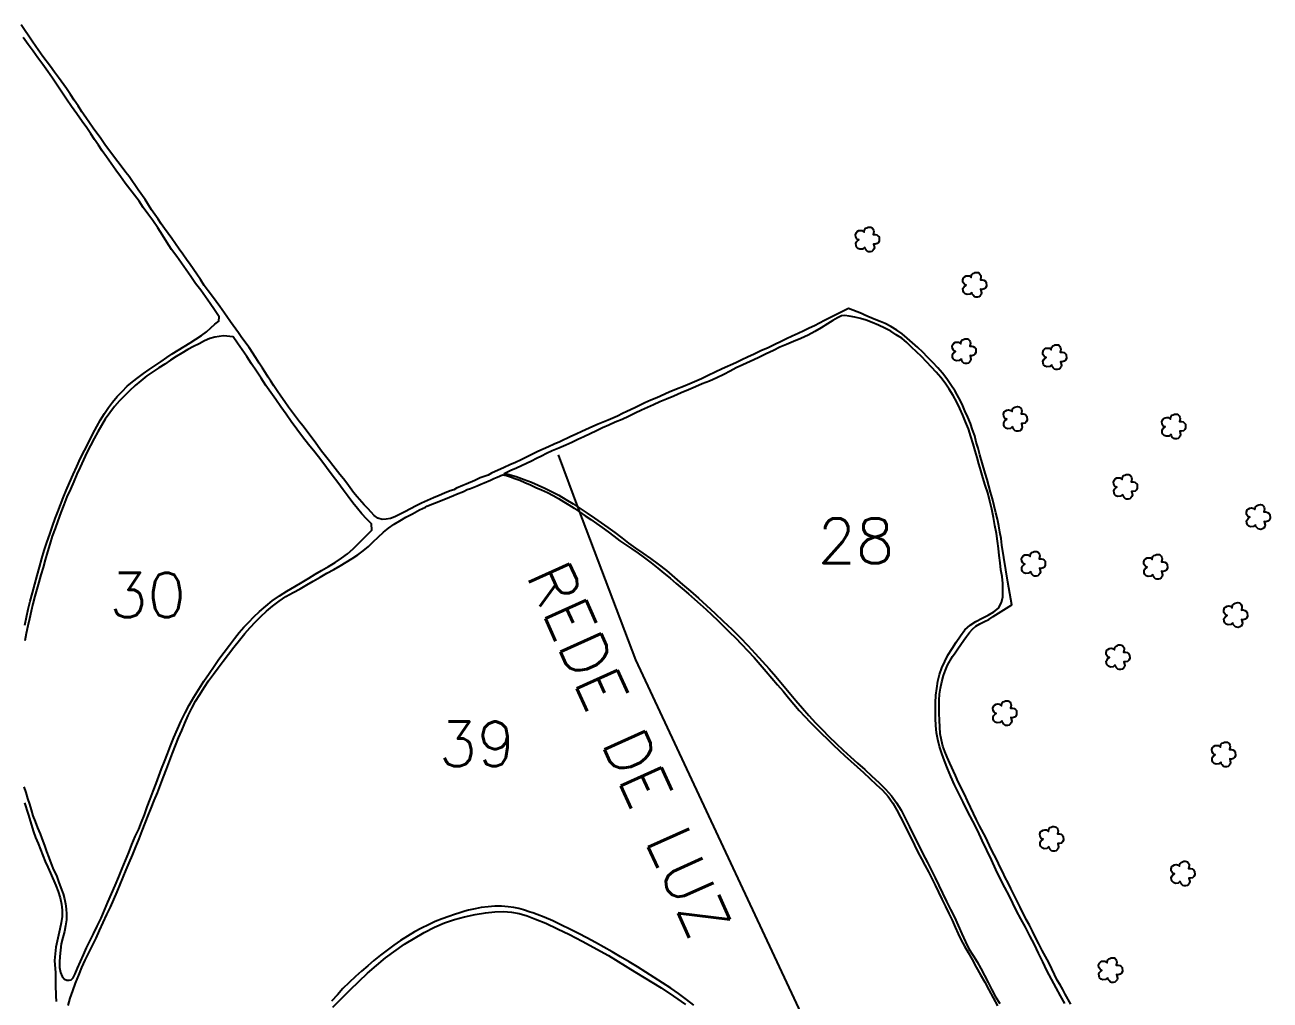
# Model space of a CAD drawing. Header units: millimetres. Extents: x 758395 to 764335, y 7809539 to 7813739.
# Drawn here: x 761359 to 762085, y 7812214 to 7812782 of the extents above; entities that cross this region are included whole.
import ezdxf

# ---------------------------------------------------------------- set-up
doc = ezdxf.new("R2010")
doc.units = ezdxf.units.MM
doc.linetypes.add('CONTINUO', pattern=[0])
for name, color, linetype in [('0114000634', 1, 'Continuous'), ('0114000634028', 5, 'Continuous'), ('0114000634030', 5, 'Continuous'), ('0114000634038', 5, 'Continuous'), ('0114000634039', 5, 'Continuous'), ('0114000634047', 5, 'Continuous'), ('MATO', 3, 'Continuous'), ('REDE_DE_LUZ', 6, 'Continuous'), ('TEXTO_NUN_TAL', 7, 'Continuous')]:
    doc.layers.add(name, color=color, linetype=linetype)
doc.layers.add('TEXTO_DIVERSOS', color=7, linetype='Continuous', lineweight=5)
doc.styles.add('Simplex', font='simplex.shx')

msp = doc.modelspace()

# ---------------------------------------------------------------- linework, layer by layer
at = {"layer": '0114000634', "color": 1, "linetype": 'ByBlock'}
for points in [[(761969.05, 7812211.43), (761965.68, 7812217.24), (761964.22, 7812220.01), (761962.69, 7812222.67), (761961, 7812225.53), (761959.42, 7812228.71), (761957.81, 7812232.15), (761956.08, 7812235.71), (761954.17, 7812239.24), (761952.28, 7812242.82), (761950.37, 7812246.61), (761948.38, 7812250.41), (761946.62, 7812253.97), (761944.87, 7812257.44), (761943.03, 7812260.9), (761939.41, 7812268.05), (761935.74, 7812275.42), (761933.94, 7812278.88), (761932.39, 7812282.12), (761930.77, 7812285.27), (761929.26, 7812288.48), (761927.63, 7812291.74), (761925.99, 7812295.11), (761924.23, 7812298.46), (761922.56, 7812301.79), (761919.48, 7812308.53), (761915.82, 7812315.47), (761913.96, 7812318.92), (761912.15, 7812322.53), (761910.48, 7812326.3), (761908.73, 7812330.05), (761907.02, 7812333.79), (761903.4, 7812341.05), (761901.71, 7812344.67), (761898.47, 7812351.92), (761896.88, 7812355.4), (761895.5, 7812358.69), (761894.46, 7812361.88), (761893.64, 7812365.28), (761892.84, 7812369.05), (761892.38, 7812376.93), (761892.29, 7812380.82), (761892.24, 7812384.66), (761892.28, 7812388.52), (761892.46, 7812392.15), (761893.07, 7812395.68), (761893.81, 7812399.34), (761894.74, 7812402.92), (761895.86, 7812406.08), (761897.09, 7812409.05), (761900.05, 7812413.99), (761901.58, 7812416.22), (761903.05, 7812418.62), (761904.82, 7812421.13), (761906.6, 7812423.53), (761908.23, 7812425.76), (761909.89, 7812427.95), (761911.66, 7812429.96), (761913.61, 7812431.7), (761916.03, 7812433.14), (761918.58, 7812434.4), (761921.16, 7812435.63), (761923.73, 7812437.28), (761934.67, 7812444.22), (761934.67, 7812444.22), (761934.67, 7812444.22), (761934.67, 7812444.22), (761934.67, 7812444.22), (761934.67, 7812444.22), (761932.21, 7812457.46), (761932.21, 7812457.46), (761928.75, 7812479.01), (761928.75, 7812479.01), (761928.75, 7812479.01), (761928.75, 7812479.01), (761928.75, 7812479.01), (761928.33, 7812482.9), (761927.66, 7812486.6), (761926.97, 7812490.25), (761926.18, 7812493.99), (761925.27, 7812497.84), (761923.29, 7812505.89), (761922.24, 7812509.76), (761921.13, 7812513.45), (761920.16, 7812517.1), (761919.11, 7812520.84), (761915.95, 7812531.65), (761914.93, 7812535.38), (761913.87, 7812538.98), (761912.94, 7812542.58), (761911.72, 7812546.22), (761910.46, 7812549.84), (761908.85, 7812553.42), (761907.25, 7812557.21), (761905.58, 7812561.06), (761903.64, 7812564.85), (761901.5, 7812568.64), (761899.12, 7812572.35), (761896.66, 7812575.88), (761894.14, 7812579.15), (761891.47, 7812582.33), (761888.51, 7812585.43), (761885.51, 7812588.44), (761882.63, 7812591.36), (761879.71, 7812594.1), (761876.64, 7812596.87), (761873.61, 7812599.58), (761870.65, 7812602.02), (761867.51, 7812604.24), (761864.15, 7812606.31), (761860.83, 7812608.05), (761857.88, 7812609.32), (761855.41, 7812610.32), (761850.74, 7812612.16), (761848.47, 7812613.15), (761846.94, 7812613.91), (761839.37, 7812616.74), (761839.37, 7812616.74), (761839.37, 7812616.74), (761839.37, 7812616.74), (761839.37, 7812616.74), (761839.37, 7812616.74), (761825.31, 7812609.93), (761822.48, 7812608.23), (761819.65, 7812606.75), (761816.56, 7812605.3), (761813.41, 7812603.85), (761810.08, 7812602.3), (761806.53, 7812600.74), (761803.28, 7812599.17), (761800.07, 7812597.55), (761796.44, 7812595.89), (761792.53, 7812593.94), (761788.38, 7812592.14), (761784.35, 7812590.21), (761780.54, 7812588.46), (761777.16, 7812586.85), (761773.64, 7812585.24), (761765.75, 7812581.73), (761757.51, 7812577.8), (761753.69, 7812575.93), (761746.82, 7812572.92), (761743.13, 7812571.32), (761739.05, 7812569.74), (761734.94, 7812567.99), (761727.66, 7812564.76), (761724.14, 7812563.38), (761720.66, 7812561.78), (761717.57, 7812560.32), (761714.86, 7812559), (761710.11, 7812556.81), (761707.58, 7812555.62), (761704.83, 7812554.17), (761702.05, 7812552.87), (761699.23, 7812551.68), (761696.43, 7812550.56), (761693.57, 7812549.47), (761690.45, 7812548.15), (761683.88, 7812545.08), (761680.71, 7812543.52), (761677.5, 7812542.17), (761671.08, 7812539.19), (761667.79, 7812537.75), (761664.55, 7812536.19), (761658.29, 7812533.42), (761648.6, 7812528.61), (761645.31, 7812527.18), (761642.06, 7812525.73), (761638.62, 7812524.23), (761631.39, 7812520.97), (761629.28, 7812519.68), (761624.79, 7812518.1), (761623.16, 7812517.3), (761621.61, 7812516.59), (761616.57, 7812514.38), (761614.63, 7812513.61), (761610.95, 7812512.08), (761609.32, 7812511.22), (761607.31, 7812510.66), (761603.96, 7812509.18), (761600.79, 7812507.88), (761597.48, 7812506.5), (761594.03, 7812504.96), (761590.61, 7812503.42), (761587.36, 7812501.82), (761584.11, 7812500.18), (761580.82, 7812498.35), (761574.93, 7812495.43), (761572.48, 7812494.5), (761570.01, 7812494.04), (761567.5, 7812493.94), (761565.11, 7812494.66), (761562.99, 7812496.13), (761561.12, 7812498.11), (761559.18, 7812500.2), (761557.19, 7812502.38), (761553.07, 7812507.04), (761550.92, 7812509.66), (761548.87, 7812512.32), (761546.99, 7812514.99), (761545.03, 7812517.49), (761542.94, 7812520.09), (761538.88, 7812525.26), (761536.81, 7812527.83), (761532.33, 7812533.71), (761527.94, 7812539.63), (761523.71, 7812545.4), (761521.53, 7812548.18), (761519.37, 7812550.85), (761513.08, 7812559.3), (761510.79, 7812562.46), (761508.59, 7812565.68), (761506.46, 7812568.83), (761504.49, 7812571.8), (761502.78, 7812574.43), (761501.23, 7812576.85), (761499.64, 7812579.41), (761497.88, 7812582.12), (761495.95, 7812585.03), (761494.04, 7812588.02), (761489.99, 7812594.07), (761485.88, 7812599.72), (761483.83, 7812602.62), (761479.29, 7812609.13), (761477, 7812612.16), (761472.92, 7812617.93), (761470.9, 7812620.88), (761468.61, 7812623.86), (761466.26, 7812627.03), (761463.9, 7812630.33), (761461.71, 7812633.64), (761459.6, 7812636.76), (761455.62, 7812642.41), (761453.53, 7812645.4), (761451.43, 7812648.45), (761449.27, 7812651.42), (761447.21, 7812654.49), (761445.03, 7812657.62), (761442.91, 7812660.56), (761440.79, 7812663.39), (761438.81, 7812666.13), (761436.98, 7812668.92), (761433.2, 7812674.34), (761429.44, 7812680.27), (761425.35, 7812686), (761420.04, 7812693.68), (761418.13, 7812696.12), (761416.09, 7812698.96), (761410.92, 7812705.52), (761405.86, 7812712.35), (761403.57, 7812715.8), (761399.1, 7812721.97), (761397.05, 7812725), (761394.87, 7812728.14), (761392.6, 7812731.38), (761390.35, 7812734.84), (761388.07, 7812738.19), (761385.92, 7812741.58), (761383.59, 7812744.99), (761378.93, 7812751.45), (761376.61, 7812754.6), (761374.33, 7812757.77), (761369.91, 7812763.73), (761365.74, 7812769.42), (761363.56, 7812772.61), (761357.18, 7812782.07)], [(761359.17, 7812328.77), (761361.3, 7812322.16), (761364.32, 7812311.98), (761365.63, 7812308.53), (761367.02, 7812305.09), (761368.37, 7812301.65), (761369.72, 7812298.16), (761371.2, 7812294.7), (761372.73, 7812291.31), (761374.37, 7812287.87), (761377.39, 7812280.64), (761378.77, 7812277.07), (761379.95, 7812273.35), (761380.68, 7812269.7), (761381.09, 7812266.23), (761381.03, 7812262.52), (761380.56, 7812258.87), (761379.79, 7812255.26), (761378.93, 7812251.64), (761378.12, 7812248.15), (761377.43, 7812244.68), (761376.94, 7812240.83), (761376.7, 7812236.96), (761377.19, 7812229.65), (761377.22, 7812222.78), (761377.33, 7812216.43), (761377.6, 7812212.95)]]:
    msp.add_lwpolyline(points, dxfattribs=at)
at = {"layer": '0114000634028', "linetype": 'ByBlock'}
msp.add_lwpolyline([(761965.56, 7812211.83), (761963.04, 7812216.34), (761960.38, 7812221.06), (761957.7, 7812225.97), (761955.05, 7812231.08), (761952.58, 7812236.15), (761950.16, 7812241.16), (761947.72, 7812246.24), (761945.1, 7812251.27), (761942.47, 7812256.28), (761939.8, 7812261.16), (761937.33, 7812265.84), (761935.2, 7812270.31), (761933.02, 7812274.81), (761930.46, 7812279.52), (761927.85, 7812284.67), (761925.17, 7812290.01), (761922.67, 7812295.5), (761920.02, 7812301.16), (761917.37, 7812306.81), (761914.72, 7812312.43), (761911.88, 7812318.05), (761908.99, 7812323.59), (761906.18, 7812329.1), (761903.66, 7812334.17), (761901.2, 7812339.2), (761899.12, 7812344.05), (761897.07, 7812348.77), (761895.37, 7812353.22), (761893.82, 7812357.48), (761892.46, 7812361.7), (761891.4, 7812365.71), (761890.67, 7812369.67), (761890.34, 7812373.76), (761890.04, 7812377.97), (761890.08, 7812382.5), (761890.02, 7812387.12), (761890.27, 7812391.47), (761890.91, 7812395.5), (761891.52, 7812399.64), (761892.4, 7812403.63), (761893.8, 7812407.44), (761895.49, 7812411.21), (761897.35, 7812414.84), (761899.77, 7812418.63), (761902.16, 7812422.5), (761904.63, 7812426.13), (761907.27, 7812429.61), (761910.25, 7812432.41), (761913.53, 7812434.53), (761917.3, 7812436.36), (761920.86, 7812438.16), (761924.1, 7812440.06), (761926.89, 7812442.21), (761928.54, 7812445.48), (761929.41, 7812448.84), (761929.42, 7812452.53), (761929.35, 7812456.6), (761928.87, 7812460.6), (761928.26, 7812464.59), (761927.71, 7812468.67), (761927.13, 7812472.87), (761926.79, 7812477.03), (761926.29, 7812481.23), (761925.7, 7812485.71), (761924.71, 7812490.42), (761923.86, 7812495.11), (761922.84, 7812499.9), (761921.85, 7812504.6), (761920.61, 7812509.34), (761919, 7812513.94), (761917.76, 7812518.35), (761916.52, 7812522.5), (761915.38, 7812526.36), (761914.32, 7812530.07), (761913.22, 7812533.9), (761912.05, 7812537.96), (761910.77, 7812542.25), (761909.29, 7812546.68), (761907.66, 7812550.77), (761906.1, 7812554.7), (761904.31, 7812558.55), (761902.51, 7812562.34), (761900.34, 7812566.16), (761898.05, 7812569.78), (761895.65, 7812573.34), (761893.18, 7812576.64), (761890.58, 7812579.7), (761887.72, 7812582.67), (761884.83, 7812585.76), (761881.87, 7812588.77), (761878.99, 7812591.63), (761876.15, 7812594.33), (761873.43, 7812597.04), (761870.44, 7812599.47), (761867.25, 7812601.56), (761864.03, 7812603.53), (761860.54, 7812605.4), (761856.83, 7812607.14), (761853.17, 7812608.69), (761849.71, 7812609.94), (761846.39, 7812611.03), (761843, 7812611.87), (761839.85, 7812612.37), (761837.34, 7812612.75), (761835.25, 7812612.55), (761832.93, 7812611.43), (761830.28, 7812609.82), (761827.08, 7812607.84), (761823.47, 7812605.65), (761819.73, 7812603.44), (761815.79, 7812601.36), (761811.58, 7812599.42), (761807.32, 7812597.59), (761803.23, 7812595.89), (761799.35, 7812594.29), (761795.64, 7812592.43), (761791.43, 7812590.4), (761786.78, 7812588.18), (761782.13, 7812585.96), (761777.85, 7812583.98), (761773.98, 7812582.18), (761770.42, 7812580.36), (761766.7, 7812578.47), (761762.56, 7812576.51), (761758.33, 7812574.58), (761754.12, 7812572.86), (761750.29, 7812571.16), (761746.21, 7812569.53), (761741.93, 7812567.66), (761737.58, 7812565.78), (761733.37, 7812563.98), (761729.41, 7812562.36), (761725.72, 7812560.72), (761722.18, 7812559.15), (761718.72, 7812557.54), (761715.09, 7812555.75), (761711.26, 7812553.93), (761707.4, 7812552.15), (761703.47, 7812550.54), (761699.69, 7812548.85), (761696.09, 7812547.24), (761692.55, 7812545.5), (761688.88, 7812543.77), (761685.22, 7812542.02), (761681.66, 7812540.44), (761678.18, 7812538.76), (761674.55, 7812537.17), (761670.55, 7812535.47), (761666.64, 7812533.91), (761663.32, 7812532.28), (761660.43, 7812530.86), (761657.59, 7812529.38), (761654.57, 7812527.93), (761651.67, 7812526.51), (761648.79, 7812525.2), (761645.81, 7812523.86), (761642.62, 7812522.46), (761638.73, 7812520.57), (761640.87, 7812520.38), (761645.73, 7812518.88), (761650.37, 7812517.25), (761654.57, 7812515.61), (761658.58, 7812513.88), (761662.47, 7812512.18), (761666.38, 7812510.22), (761670.49, 7812508.06), (761674.69, 7812505.6), (761678.89, 7812502.98), (761682.98, 7812500.28), (761687.1, 7812497.5), (761691.26, 7812494.71), (761695.28, 7812491.96), (761699.17, 7812489.14), (761703.22, 7812486.27), (761707.3, 7812483.17), (761711.17, 7812480), (761715.26, 7812477.13), (761719.61, 7812474.18), (761724.02, 7812471.14), (761728.53, 7812467.77), (761733.23, 7812464.14), (761737.99, 7812460.12), (761742.73, 7812456.1), (761747.28, 7812452.12), (761751.89, 7812448.05), (761756.64, 7812443.73), (761761.5, 7812439.23), (761766.4, 7812434.6), (761771.35, 7812429.91), (761776.22, 7812425.2), (761780.7, 7812420.44), (761785.05, 7812415.84), (761789.14, 7812411.35), (761793.06, 7812406.88), (761797.01, 7812402.41), (761800.9, 7812397.83), (761804.85, 7812393.12), (761808.74, 7812388.42), (761812.66, 7812383.97), (761816.31, 7812379.62), (761820.11, 7812375.47), (761824, 7812371.43), (761828, 7812367.4), (761832.14, 7812363.39), (761836.33, 7812359.44), (761840.53, 7812355.55), (761844.7, 7812351.86), (761848.87, 7812348.2), (761853.03, 7812344.41), (761857.16, 7812340.61), (761860.99, 7812336.78), (761864.48, 7812332.87), (761867.46, 7812328.81), (761870.01, 7812324.47), (761872.49, 7812319.82), (761874.95, 7812314.84), (761877.46, 7812309.58), (761880.13, 7812304.27), (761882.81, 7812299.09), (761885.39, 7812294.07), (761887.71, 7812289.43), (761889.82, 7812285.1), (761891.95, 7812280.72), (761894.25, 7812276.09), (761896.56, 7812271.32), (761898.76, 7812266.69), (761901.08, 7812262.11), (761903.28, 7812257.26), (761905.49, 7812252.42), (761907.5, 7812247.86), (761909.61, 7812243.65), (761912.01, 7812239.89), (761914.34, 7812236.21), (761916.46, 7812232.35), (761918.59, 7812228.27), (761920.8, 7812224.12), (761922.87, 7812219.9), (761925.12, 7812215.82), (761927.5, 7812211.84)], dxfattribs=at)
at = {"layer": '0114000634030', "linetype": 'ByBlock'}
msp.add_lwpolyline([(761358.65, 7812338.03), (761359.82, 7812334.73), (761360.92, 7812331.38), (761362.07, 7812328.07), (761363.05, 7812324.75), (761364.07, 7812321.28), (761365.29, 7812317.82), (761366.68, 7812314.24), (761368.18, 7812310.75), (761369.18, 7812308.03), (761370.76, 7812303.89), (761371.91, 7812300.48), (761373.32, 7812296.94), (761374.62, 7812293.32), (761376.07, 7812289.85), (761377.76, 7812286.43), (761379.01, 7812282.87), (761380.3, 7812279.29), (761381.59, 7812275.81), (761382.48, 7812272.76), (761383.05, 7812269.93), (761383.44, 7812267.02), (761383.66, 7812263.86), (761383.53, 7812260.54), (761383.05, 7812257.17), (761382.37, 7812253.75), (761381.39, 7812250.23), (761380.59, 7812246.62), (761380.1, 7812242.89), (761379.65, 7812239.32), (761379.48, 7812235.94), (761379.6, 7812232.81), (761380.03, 7812229.89), (761381.03, 7812227.63), (761382.46, 7812226), (761383.9, 7812225.38), (761385.16, 7812225.45), (761386.39, 7812225.74), (761387.56, 7812226.89), (761388.75, 7812229.16), (761390.11, 7812232.52), (761391.72, 7812236.34), (761393.49, 7812240.26), (761395.28, 7812244.25), (761397.26, 7812248.23), (761399.28, 7812252.47), (761401.43, 7812257), (761403.75, 7812261.6), (761405.7, 7812266.19), (761407.74, 7812270.88), (761409.92, 7812275.69), (761412.06, 7812280.68), (761414.07, 7812285.68), (761416.02, 7812290.52), (761417.96, 7812295.1), (761419.9, 7812299.77), (761421.72, 7812304.48), (761423.7, 7812309.08), (761425.7, 7812313.39), (761427.4, 7812317.57), (761428.99, 7812321.87), (761430.67, 7812326.39), (761432.4, 7812331), (761434.15, 7812335.67), (761435.82, 7812340.08), (761437.47, 7812344.33), (761439.07, 7812348.51), (761440.69, 7812352.8), (761442.38, 7812357.28), (761444.18, 7812362.02), (761446.15, 7812366.85), (761448.32, 7812371.79), (761450.5, 7812376.64), (761452.77, 7812381.17), (761455.18, 7812385.76), (761457.81, 7812390.35), (761460.67, 7812395.03), (761463.74, 7812399.67), (761466.77, 7812404.17), (761469.64, 7812408.36), (761472.49, 7812412.47), (761475.48, 7812416.52), (761478.55, 7812420.61), (761481.46, 7812424.47), (761484.25, 7812428.05), (761487.02, 7812431.06), (761489.82, 7812434.01), (761492.85, 7812437.12), (761496.11, 7812440.33), (761499.72, 7812443.39), (761503.56, 7812446.56), (761507.69, 7812449.47), (761512.08, 7812452.14), (761516.63, 7812454.81), (761520.9, 7812457.4), (761524.77, 7812459.72), (761528.46, 7812461.96), (761532.28, 7812464.18), (761536.23, 7812466.43), (761540.14, 7812468.8), (761543.88, 7812471.26), (761547.46, 7812473.92), (761550.72, 7812476.84), (761553.73, 7812479.88), (761556.52, 7812482.68), (761559.21, 7812485.33), (761561.63, 7812487.62), (761561.34, 7812491.35), (761558.39, 7812494.2), (761555.77, 7812497.18), (761553.21, 7812500.29), (761550.5, 7812503.61), (761547.68, 7812507.26), (761544.77, 7812511.2), (761541.67, 7812515.35), (761538.42, 7812519.72), (761535.13, 7812524.16), (761531.79, 7812528.59), (761528.31, 7812533.05), (761524.72, 7812537.5), (761521.12, 7812542.06), (761517.81, 7812546.61), (761514.62, 7812550.97), (761511.58, 7812555.32), (761508.57, 7812559.6), (761505.68, 7812563.78), (761502.75, 7812567.82), (761499.85, 7812571.95), (761497.06, 7812576.15), (761494.34, 7812580.41), (761491.47, 7812584.61), (761488.68, 7812588.83), (761486.03, 7812592.73), (761483.34, 7812596.63), (761480.67, 7812600.3), (761475.06, 7812600.93), (761472.58, 7812600.61), (761469.97, 7812600.14), (761467.1, 7812599.31), (761464.02, 7812597.93), (761460.89, 7812596.33), (761457.63, 7812594.68), (761454.25, 7812592.88), (761450.91, 7812590.89), (761447.59, 7812588.85), (761444.21, 7812586.75), (761440.84, 7812584.48), (761437.42, 7812582.27), (761433.85, 7812579.96), (761430.34, 7812577.51), (761426.95, 7812574.73), (761423.59, 7812571.87), (761420.4, 7812568.9), (761417.35, 7812566.04), (761414.41, 7812563.03), (761411.57, 7812559.7), (761408.84, 7812555.97), (761406.23, 7812552.3), (761403.96, 7812548.68), (761401.78, 7812544.94), (761399.65, 7812541.08), (761397.54, 7812537.05), (761395.44, 7812532.91), (761393.48, 7812528.69), (761391.56, 7812524.47), (761389.69, 7812520.24), (761387.91, 7812515.94), (761385.89, 7812511.6), (761383.89, 7812507.16), (761382.08, 7812502.42), (761380.23, 7812497.87), (761378.51, 7812493.18), (761376.92, 7812488.63), (761375.32, 7812484.12), (761373.83, 7812479.59), (761372.53, 7812474.98), (761371.23, 7812470.43), (761370.02, 7812466), (761368.7, 7812461.71), (761367.51, 7812457.45), (761366.28, 7812453.38), (761365.17, 7812449.15), (761364, 7812444.8), (761362.95, 7812440.38), (761361.97, 7812436.05), (761361.03, 7812431.86), (761360.15, 7812427.54), (761359.3, 7812423.21)], dxfattribs=at)
at = {"layer": '0114000634038', "linetype": 'ByBlock'}
msp.add_lwpolyline([(761359.32, 7812432.3), (761360.32, 7812436.93), (761361.36, 7812441.59), (761362.51, 7812446.33), (761363.7, 7812451.22), (761365.06, 7812456.21), (761366.49, 7812461.17), (761367.85, 7812466.16), (761369.24, 7812471.18), (761370.6, 7812475.82), (761372.22, 7812480.56), (761373.86, 7812485.33), (761375.42, 7812489.95), (761376.94, 7812494.38), (761378.51, 7812498.42), (761380.11, 7812502.38), (761381.76, 7812506.47), (761383.47, 7812510.71), (761385.35, 7812515.26), (761387.46, 7812520.03), (761389.67, 7812524.79), (761391.75, 7812529.55), (761394.07, 7812534.15), (761396.54, 7812538.91), (761399.01, 7812543.75), (761401.26, 7812548.01), (761403.52, 7812551.89), (761405.78, 7812555.61), (761408.11, 7812559.08), (761410.51, 7812562.29), (761413.08, 7812565.46), (761415.96, 7812568.52), (761418.98, 7812571.48), (761422.17, 7812574.11), (761425.32, 7812576.57), (761428.57, 7812578.91), (761431.87, 7812581.21), (761435.27, 7812583.6), (761438.78, 7812586.01), (761442.03, 7812588.2), (761445.28, 7812590.37), (761448.68, 7812592.56), (761452.22, 7812594.69), (761455.72, 7812596.82), (761459.06, 7812598.98), (761462.27, 7812601.07), (761465.24, 7812603.23), (761467.73, 7812605.5), (761469.97, 7812607.74), (761472.44, 7812609.42), (761472.59, 7812612.05), (761469.83, 7812616.06), (761467.44, 7812619.81), (761464.64, 7812623.58), (761461.85, 7812627.46), (761458.89, 7812631.46), (761456.02, 7812635.5), (761453.33, 7812639.45), (761450.61, 7812643.27), (761447.86, 7812647.14), (761444.87, 7812651.14), (761442.13, 7812655.46), (761439.58, 7812659.61), (761436.81, 7812663.74), (761433.85, 7812668.02), (761431.05, 7812671.98), (761428.34, 7812675.78), (761425.87, 7812679.33), (761423.21, 7812682.83), (761420.57, 7812686.35), (761417.8, 7812689.92), (761415, 7812693.68), (761412.33, 7812697.5), (761409.66, 7812701.41), (761406.99, 7812705.29), (761404.48, 7812708.76), (761402.21, 7812712.1), (761399.94, 7812715.32), (761397.7, 7812718.65), (761395.39, 7812722.03), (761392.67, 7812725.84), (761389.61, 7812730.18), (761386.61, 7812734.61), (761383.63, 7812738.82), (761380.82, 7812742.98), (761378.15, 7812747.05), (761375.47, 7812751.02), (761372.66, 7812755), (761369.75, 7812758.93), (761366.94, 7812762.92), (761364.18, 7812766.8), (761361.28, 7812770.71), (761358.34, 7812774.72)], dxfattribs=at)
at = {"layer": '0114000634039', "linetype": 'ByBlock'}
for points in [[(761384.58, 7812210.78), (761385.76, 7812214.88), (761387.25, 7812219.19), (761388.92, 7812223.75), (761390.77, 7812228.33), (761392.62, 7812232.85), (761394.58, 7812237.14), (761396.67, 7812241.4), (761398.76, 7812245.66), (761400.84, 7812249.97), (761402.88, 7812254.45), (761405.06, 7812259.12), (761407.19, 7812263.68), (761409.2, 7812268.02), (761411.17, 7812272.41), (761413.05, 7812276.89), (761414.82, 7812281.27), (761416.63, 7812285.53), (761418.45, 7812289.7), (761420.16, 7812293.84), (761422.05, 7812298.28), (761424.03, 7812303.07), (761425.95, 7812307.84), (761427.68, 7812312.45), (761429.45, 7812316.91), (761431.21, 7812321.33), (761432.97, 7812325.67), (761434.8, 7812330.12), (761436.56, 7812334.67), (761438.38, 7812339.24), (761440.11, 7812343.87), (761441.91, 7812348.49), (761443.64, 7812353.12), (761445.38, 7812357.71), (761447.2, 7812362.2), (761448.95, 7812366.6), (761450.76, 7812370.92), (761452.58, 7812375.31), (761454.57, 7812379.65), (761456.63, 7812383.87), (761458.83, 7812388), (761461.29, 7812392), (761463.79, 7812396.02), (761466.43, 7812399.94), (761469.23, 7812403.78), (761472, 7812407.54), (761474.93, 7812411.37), (761477.98, 7812415.47), (761481.2, 7812419.54), (761484.38, 7812423.61), (761487.54, 7812427.46), (761490.58, 7812431.01), (761493.68, 7812434.35), (761496.9, 7812437.44), (761500.15, 7812440.46), (761503.64, 7812443.37), (761507.5, 7812446.29), (761511.54, 7812448.97), (761515.71, 7812451.36), (761519.77, 7812453.47), (761523.6, 7812455.81), (761527.41, 7812457.99), (761531.44, 7812460.32), (761535.42, 7812462.53), (761539.42, 7812464.69), (761543.11, 7812466.83), (761546.69, 7812468.93), (761550.17, 7812471.14), (761553.46, 7812473.36), (761556.56, 7812475.7), (761559.55, 7812478.25), (761562.43, 7812480.95), (761565.32, 7812483.67), (761568.29, 7812486.41), (761571.37, 7812488.87), (761574.51, 7812491.1), (761577.81, 7812493.12), (761581.38, 7812495.15), (761585.3, 7812497.2), (761589.38, 7812499.43), (761592.76, 7812501.04), (761593.64, 7812501.57), (761598.01, 7812503.49), (761602.53, 7812505.22), (761606.82, 7812506.85), (761609.16, 7812507.92), (761610.94, 7812508.6), (761614.98, 7812510.24), (761617.14, 7812511.32), (761618.99, 7812511.9), (761623.01, 7812513.5), (761625.04, 7812514.56), (761626.97, 7812515.16), (761630.83, 7812516.82), (761632.69, 7812517.76), (761634.66, 7812518.6), (761637.73, 7812519.92), (761640.12, 7812519.57), (761642.46, 7812518.69), (761644.99, 7812517.85), (761647.77, 7812516.83), (761650.77, 7812515.5), (761653.97, 7812514.03), (761657.22, 7812512.61), (761660.54, 7812511.2), (761663.89, 7812509.66), (761667.18, 7812507.94), (761670.36, 7812506.08), (761673.47, 7812504.24), (761676.43, 7812502.39), (761679.56, 7812500.5), (761682.67, 7812498.34), (761685.92, 7812496.04), (761689.22, 7812493.82), (761692.57, 7812491.55), (761695.91, 7812489.2), (761699.25, 7812486.69), (761702.66, 7812484.13), (761706.16, 7812481.55), (761709.53, 7812479.1), (761713.05, 7812476.75), (761716.71, 7812474.34), (761720.55, 7812471.64), (761724.41, 7812468.65), (761728.17, 7812465.62), (761731.84, 7812462.67), (761735.42, 7812459.7), (761738.88, 7812456.66), (761742.46, 7812453.62), (761746.04, 7812450.58), (761749.57, 7812447.55), (761753, 7812444.51), (761756.41, 7812441.51), (761759.77, 7812438.37), (761763.15, 7812435.12), (761766.49, 7812431.72), (761769.98, 7812428.32), (761773.56, 7812424.93), (761777.12, 7812421.21), (761780.81, 7812417.41), (761784.44, 7812413.39), (761787.92, 7812409.37), (761791.39, 7812405.39), (761794.76, 7812401.5), (761798.07, 7812397.64), (761801.28, 7812393.83), (761804.45, 7812390), (761807.55, 7812386.2), (761810.7, 7812382.59), (761813.9, 7812379.18), (761817.03, 7812375.74), (761820.29, 7812372.42), (761823.7, 7812369.12), (761827.08, 7812365.81), (761830.5, 7812362.5), (761833.94, 7812359.28), (761837.35, 7812356.17), (761840.81, 7812353.01), (761844.47, 7812349.72), (761848.22, 7812346.4), (761851.91, 7812342.95), (761855.57, 7812339.5), (761859.17, 7812336.08), (761862.48, 7812332.49), (761865.22, 7812328.67), (761867.58, 7812324.6), (761869.76, 7812320.51), (761871.84, 7812316.35), (761873.87, 7812312.23), (761875.9, 7812308.13), (761877.91, 7812304.15), (761879.88, 7812300.11), (761881.88, 7812296.24), (761883.9, 7812292.41), (761885.93, 7812288.6), (761887.95, 7812284.77), (761889.88, 7812280.82), (761891.84, 7812276.71), (761893.76, 7812272.58), (761895.83, 7812268.45), (761897.83, 7812264.35), (761899.8, 7812260.35), (761901.53, 7812256.41), (761903.3, 7812252.55), (761905.12, 7812248.85), (761907, 7812245.33), (761909.17, 7812241.68), (761911.4, 7812237.55), (761913.76, 7812233.08), (761916.26, 7812228.58), (761918.8, 7812224.22), (761921.19, 7812219.76), (761923.64, 7812215.21), (761926.22, 7812210.51)], [(761749.33, 7812210.82), (761744.91, 7812214.28), (761740.38, 7812217.62), (761735.8, 7812220.82), (761730.99, 7812223.99), (761726.16, 7812227.01), (761721.31, 7812230.11), (761716.44, 7812233.14), (761711.52, 7812236.06), (761706.59, 7812238.99), (761701.7, 7812241.9), (761696.78, 7812244.71), (761691.91, 7812247.46), (761686.97, 7812250.1), (761682.01, 7812252.65), (761677.04, 7812255.11), (761672.05, 7812257.58), (761667.04, 7812259.96), (761662.03, 7812262.16), (761657.86, 7812263.78), (761655.33, 7812264.68), (761653.83, 7812265.15), (761649.87, 7812266.39), (761647.18, 7812267.16), (761644.32, 7812267.76), (761641.03, 7812268.24), (761637.24, 7812268.51), (761633.27, 7812268.51), (761629.29, 7812268.17), (761625.22, 7812267.73), (761621.74, 7812267.09), (761619.95, 7812266.71), (761617.98, 7812266.24), (761615.75, 7812265.66), (761612.86, 7812264.78), (761609.68, 7812263.75), (761606.44, 7812262.64), (761602.59, 7812261.28), (761598.49, 7812259.6), (761594.52, 7812257.8), (761590.52, 7812255.81), (761586.42, 7812253.6), (761582.34, 7812251.16), (761578.29, 7812248.58), (761574.36, 7812245.81), (761570.47, 7812242.97), (761566.62, 7812239.99), (761562.81, 7812236.96), (761559.17, 7812233.81), (761555.57, 7812230.71), (761551.99, 7812227.52), (761548.4, 7812224.18), (761544.63, 7812220.55), (761541.48, 7812216.86), (761538.15, 7812213.17)]]:
    msp.add_lwpolyline(points, dxfattribs=at)
at = {"layer": '0114000634047', "linetype": 'ByBlock'}
msp.add_lwpolyline([(761538.91, 7812209.68), (761548.85, 7812219.91), (761559.02, 7812229.59), (761569.46, 7812238.47), (761580.6, 7812246.39), (761592.13, 7812253.3), (761598.01, 7812256.25), (761603.92, 7812258.85), (761609.8, 7812260.88), (761615.62, 7812262.42), (761621.74, 7812263.68), (761627.84, 7812264.63), (761633.35, 7812265.21), (761638.32, 7812265.42), (761642.96, 7812265.18), (761647.5, 7812264.37), (761652.09, 7812263.04), (761657.01, 7812261.08), (761662.97, 7812258.59), (761669.71, 7812255.47), (761676.85, 7812252), (761684.21, 7812248.25), (761699.48, 7812239.88), (761714.94, 7812230.41), (761730.16, 7812220.91), (761737.48, 7812216.13), (761744.35, 7812211.2)], dxfattribs=at)
at = {"layer": 'MATO', "linetype": 'CONTINUO'}
for points in [[(761848.86, 7812652.55, 0), (761847.62, 7812651.5, 0), (761846.03, 7812651.32, 0), (761844.91, 7812651.76, 0), (761844.1, 7812652.55, 0), (761843.77, 7812653.45, 0), (761843.68, 7812654.78, 0), (761844.12, 7812655.62, 0), (761844.57, 7812656.24, 0), (761845.48, 7812656.86, 0), (761844.9, 7812657.04, 0), (761844.33, 7812657.52, 0), (761843.66, 7812658.58, 0), (761843.54, 7812659.84, 0), (761844.02, 7812661.15, 0), (761844.53, 7812661.62, 0), (761845.46, 7812662.19, 0), (761846.44, 7812662.32, 0), (761847.22, 7812662.21, 0), (761847.84, 7812661.93, 0), (761848.51, 7812661.32, 0), (761848.72, 7812662.48, 0), (761848.89, 7812662.94, 0), (761849.39, 7812663.58, 0), (761850.15, 7812663.85, 0), (761850.88, 7812664.18, 0), (761851.71, 7812664.25, 0), (761852.49, 7812664.14, 0), (761853.12, 7812663.81, 0), (761853.59, 7812663.3, 0), (761854.01, 7812662.48, 0), (761854.17, 7812661.58, 0), (761853.79, 7812659.96, 0), (761854.92, 7812659.98, 0), (761855.86, 7812659.75, 0), (761856.74, 7812659.05, 0), (761857.23, 7812658.5, 0), (761857.36, 7812656.27, 0), (761856.82, 7812655.28, 0), (761856.09, 7812654.61, 0), (761854.95, 7812654.31, 0), (761853.95, 7812654.4, 0), (761854.49, 7812652.32, 0), (761854.24, 7812651.43, 0), (761853.64, 7812650.59, 0), (761852.98, 7812650.06, 0), (761852.04, 7812649.83, 0), (761851.11, 7812649.89, 0), (761850.41, 7812650.09, 0), (761849.61, 7812650.87, 0), (761849.07, 7812651.58, 0), (761848.9, 7812652.66, 0)], [(761911.3, 7812626.19, 0), (761910.05, 7812625.14, 0), (761908.47, 7812624.96, 0), (761907.34, 7812625.4, 0), (761906.54, 7812626.18, 0), (761906.21, 7812627.08, 0), (761906.12, 7812628.42, 0), (761906.55, 7812629.26, 0), (761907, 7812629.88, 0), (761907.92, 7812630.5, 0), (761907.34, 7812630.68, 0), (761906.76, 7812631.15, 0), (761906.09, 7812632.21, 0), (761905.97, 7812633.47, 0), (761906.46, 7812634.79, 0), (761906.97, 7812635.26, 0), (761907.9, 7812635.83, 0), (761908.87, 7812635.96, 0), (761909.65, 7812635.85, 0), (761910.27, 7812635.56, 0), (761910.95, 7812634.96, 0), (761911.15, 7812636.11, 0), (761911.32, 7812636.57, 0), (761911.83, 7812637.21, 0), (761912.58, 7812637.49, 0), (761913.31, 7812637.82, 0), (761914.14, 7812637.89, 0), (761914.92, 7812637.78, 0), (761915.55, 7812637.44, 0), (761916.03, 7812636.93, 0), (761916.44, 7812636.12, 0), (761916.6, 7812635.21, 0), (761916.23, 7812633.6, 0), (761917.36, 7812633.62, 0), (761918.29, 7812633.39, 0), (761919.18, 7812632.69, 0), (761919.66, 7812632.13, 0), (761919.8, 7812629.91, 0), (761919.25, 7812628.91, 0), (761918.53, 7812628.25, 0), (761917.39, 7812627.95, 0), (761916.39, 7812628.03, 0), (761916.92, 7812625.96, 0), (761916.68, 7812625.07, 0), (761916.08, 7812624.23, 0), (761915.42, 7812623.7, 0), (761914.48, 7812623.47, 0), (761913.54, 7812623.52, 0), (761912.85, 7812623.72, 0), (761912.05, 7812624.51, 0), (761911.5, 7812625.22, 0), (761911.33, 7812626.29, 0)], [(761905.14, 7812587.52, 0), (761903.89, 7812586.48, 0), (761902.31, 7812586.29, 0), (761901.18, 7812586.73, 0), (761900.38, 7812587.52, 0), (761900.05, 7812588.42, 0), (761899.96, 7812589.75, 0), (761900.39, 7812590.59, 0), (761900.85, 7812591.21, 0), (761901.76, 7812591.83, 0), (761901.18, 7812592.01, 0), (761900.61, 7812592.49, 0), (761899.94, 7812593.55, 0), (761899.81, 7812594.81, 0), (761900.3, 7812596.12, 0), (761900.81, 7812596.59, 0), (761901.74, 7812597.16, 0), (761902.72, 7812597.29, 0), (761903.5, 7812597.18, 0), (761904.11, 7812596.9, 0), (761904.79, 7812596.29, 0), (761904.99, 7812597.45, 0), (761905.17, 7812597.91, 0), (761905.67, 7812598.55, 0), (761906.42, 7812598.82, 0), (761907.16, 7812599.15, 0), (761907.98, 7812599.22, 0), (761908.76, 7812599.11, 0), (761909.4, 7812598.78, 0), (761909.87, 7812598.27, 0), (761910.28, 7812597.45, 0), (761910.44, 7812596.55, 0), (761910.07, 7812594.93, 0), (761911.2, 7812594.95, 0), (761912.14, 7812594.72, 0), (761913.02, 7812594.03, 0), (761913.51, 7812593.47, 0), (761913.64, 7812591.24, 0), (761913.1, 7812590.25, 0), (761912.37, 7812589.58, 0), (761911.23, 7812589.28, 0), (761910.23, 7812589.37, 0), (761910.77, 7812587.29, 0), (761910.52, 7812586.4, 0), (761909.92, 7812585.56, 0), (761909.26, 7812585.03, 0), (761908.32, 7812584.8, 0), (761907.39, 7812584.86, 0), (761906.69, 7812585.06, 0), (761905.89, 7812585.84, 0), (761905.35, 7812586.55, 0), (761905.18, 7812587.63, 0)], [(761957.9, 7812584.01, 0), (761956.65, 7812582.96, 0), (761955.07, 7812582.78, 0), (761953.94, 7812583.22, 0), (761953.14, 7812584, 0), (761952.81, 7812584.9, 0), (761952.72, 7812586.23, 0), (761953.15, 7812587.07, 0), (761953.61, 7812587.7, 0), (761954.52, 7812588.31, 0), (761953.94, 7812588.5, 0), (761953.37, 7812588.97, 0), (761952.7, 7812590.03, 0), (761952.58, 7812591.29, 0), (761953.06, 7812592.61, 0), (761953.57, 7812593.08, 0), (761954.5, 7812593.65, 0), (761955.48, 7812593.78, 0), (761956.26, 7812593.67, 0), (761956.87, 7812593.38, 0), (761957.55, 7812592.78, 0), (761957.75, 7812593.93, 0), (761957.93, 7812594.39, 0), (761958.43, 7812595.03, 0), (761959.18, 7812595.31, 0), (761959.92, 7812595.63, 0), (761960.74, 7812595.71, 0), (761961.52, 7812595.6, 0), (761962.16, 7812595.26, 0), (761962.63, 7812594.75, 0), (761963.04, 7812593.94, 0), (761963.21, 7812593.03, 0), (761962.83, 7812591.42, 0), (761963.96, 7812591.43, 0), (761964.9, 7812591.21, 0), (761965.78, 7812590.51, 0), (761966.27, 7812589.95, 0), (761966.4, 7812587.73, 0), (761965.86, 7812586.73, 0), (761965.13, 7812586.07, 0), (761963.99, 7812585.76, 0), (761962.99, 7812585.85, 0), (761963.53, 7812583.77, 0), (761963.28, 7812582.89, 0), (761962.68, 7812582.04, 0), (761962.02, 7812581.52, 0), (761961.08, 7812581.29, 0), (761960.15, 7812581.34, 0), (761959.45, 7812581.54, 0), (761958.65, 7812582.33, 0), (761958.11, 7812583.04, 0), (761957.94, 7812584.11, 0)], [(761935.04, 7812547.98, 0), (761933.79, 7812546.93, 0), (761932.21, 7812546.75, 0), (761931.08, 7812547.19, 0), (761930.28, 7812547.97, 0), (761929.95, 7812548.87, 0), (761929.86, 7812550.2, 0), (761930.29, 7812551.04, 0), (761930.75, 7812551.67, 0), (761931.66, 7812552.28, 0), (761931.08, 7812552.47, 0), (761930.51, 7812552.94, 0), (761929.83, 7812554, 0), (761929.71, 7812555.26, 0), (761930.2, 7812556.58, 0), (761930.71, 7812557.05, 0), (761931.64, 7812557.62, 0), (761932.61, 7812557.75, 0), (761933.39, 7812557.64, 0), (761934.01, 7812557.35, 0), (761934.69, 7812556.75, 0), (761934.89, 7812557.9, 0), (761935.06, 7812558.36, 0), (761935.57, 7812559, 0), (761936.32, 7812559.28, 0), (761937.06, 7812559.6, 0), (761937.88, 7812559.68, 0), (761938.66, 7812559.57, 0), (761939.3, 7812559.23, 0), (761939.77, 7812558.72, 0), (761940.18, 7812557.91, 0), (761940.34, 7812557, 0), (761939.97, 7812555.39, 0), (761941.1, 7812555.41, 0), (761942.04, 7812555.18, 0), (761942.92, 7812554.48, 0), (761943.41, 7812553.92, 0), (761943.54, 7812551.7, 0), (761942.99, 7812550.7, 0), (761942.27, 7812550.04, 0), (761941.13, 7812549.73, 0), (761940.13, 7812549.82, 0), (761940.66, 7812547.75, 0), (761940.42, 7812546.86, 0), (761939.82, 7812546.01, 0), (761939.16, 7812545.49, 0), (761938.22, 7812545.26, 0), (761937.29, 7812545.31, 0), (761936.59, 7812545.51, 0), (761935.79, 7812546.3, 0), (761935.24, 7812547.01, 0), (761935.08, 7812548.08, 0)], [(762027.37, 7812543.58, 0), (762026.12, 7812542.54, 0), (762024.54, 7812542.35, 0), (762023.41, 7812542.79, 0), (762022.61, 7812543.58, 0), (762022.28, 7812544.48, 0), (762022.19, 7812545.81, 0), (762022.62, 7812546.65, 0), (762023.08, 7812547.27, 0), (762023.99, 7812547.89, 0), (762023.41, 7812548.08, 0), (762022.84, 7812548.55, 0), (762022.16, 7812549.61, 0), (762022.04, 7812550.87, 0), (762022.53, 7812552.18, 0), (762023.04, 7812552.66, 0), (762023.97, 7812553.22, 0), (762024.94, 7812553.35, 0), (762025.73, 7812553.24, 0), (762026.34, 7812552.96, 0), (762027.02, 7812552.35, 0), (762027.22, 7812553.51, 0), (762027.39, 7812553.97, 0), (762027.9, 7812554.61, 0), (762028.65, 7812554.88, 0), (762029.39, 7812555.21, 0), (762030.21, 7812555.29, 0), (762030.99, 7812555.17, 0), (762031.63, 7812554.84, 0), (762032.1, 7812554.33, 0), (762032.51, 7812553.52, 0), (762032.67, 7812552.61, 0), (762032.3, 7812550.99, 0), (762033.43, 7812551.01, 0), (762034.37, 7812550.79, 0), (762035.25, 7812550.09, 0), (762035.74, 7812549.53, 0), (762035.87, 7812547.3, 0), (762035.33, 7812546.31, 0), (762034.6, 7812545.64, 0), (762033.46, 7812545.34, 0), (762032.46, 7812545.43, 0), (762032.99, 7812543.35, 0), (762032.75, 7812542.47, 0), (762032.15, 7812541.62, 0), (762031.49, 7812541.09, 0), (762030.55, 7812540.86, 0), (762029.62, 7812540.92, 0), (762028.92, 7812541.12, 0), (762028.12, 7812541.9, 0), (762027.57, 7812542.61, 0), (762027.41, 7812543.69, 0)], [(761999.23, 7812508.43, 0), (761997.98, 7812507.39, 0), (761996.4, 7812507.2, 0), (761995.27, 7812507.64, 0), (761994.47, 7812508.43, 0), (761994.14, 7812509.33, 0), (761994.05, 7812510.66, 0), (761994.48, 7812511.5, 0), (761994.94, 7812512.12, 0), (761995.85, 7812512.74, 0), (761995.27, 7812512.92, 0), (761994.7, 7812513.4, 0), (761994.03, 7812514.46, 0), (761993.9, 7812515.72, 0), (761994.39, 7812517.03, 0), (761994.9, 7812517.5, 0), (761995.83, 7812518.07, 0), (761996.81, 7812518.2, 0), (761997.59, 7812518.09, 0), (761998.2, 7812517.81, 0), (761998.88, 7812517.2, 0), (761999.08, 7812518.36, 0), (761999.26, 7812518.82, 0), (761999.76, 7812519.46, 0), (762000.51, 7812519.73, 0), (762001.25, 7812520.06, 0), (762002.07, 7812520.13, 0), (762002.85, 7812520.02, 0), (762003.49, 7812519.69, 0), (762003.96, 7812519.18, 0), (762004.37, 7812518.36, 0), (762004.53, 7812517.46, 0), (762004.16, 7812515.84, 0), (762005.29, 7812515.86, 0), (762006.23, 7812515.64, 0), (762007.11, 7812514.94, 0), (762007.6, 7812514.38, 0), (762007.73, 7812512.15, 0), (762007.19, 7812511.16, 0), (762006.46, 7812510.49, 0), (762005.32, 7812510.19, 0), (762004.32, 7812510.28, 0), (762004.86, 7812508.2, 0), (762004.61, 7812507.32, 0), (762004.01, 7812506.47, 0), (762003.35, 7812505.94, 0), (762002.41, 7812505.71, 0), (762001.48, 7812505.77, 0), (762000.78, 7812505.97, 0), (761999.98, 7812506.75, 0), (761999.44, 7812507.46, 0), (761999.27, 7812508.54, 0)], [(762076.61, 7812490.86, 0), (762075.37, 7812489.81, 0), (762073.78, 7812489.63, 0), (762072.65, 7812490.07, 0), (762071.85, 7812490.85, 0), (762071.52, 7812491.75, 0), (762071.43, 7812493.08, 0), (762071.87, 7812493.92, 0), (762072.32, 7812494.55, 0), (762073.23, 7812495.16, 0), (762072.65, 7812495.35, 0), (762072.08, 7812495.82, 0), (762071.41, 7812496.88, 0), (762071.29, 7812498.14, 0), (762071.77, 7812499.46, 0), (762072.28, 7812499.93, 0), (762073.21, 7812500.5, 0), (762074.19, 7812500.63, 0), (762074.97, 7812500.52, 0), (762075.59, 7812500.23, 0), (762076.26, 7812499.63, 0), (762076.47, 7812500.78, 0), (762076.64, 7812501.24, 0), (762077.14, 7812501.88, 0), (762077.9, 7812502.16, 0), (762078.63, 7812502.48, 0), (762079.46, 7812502.56, 0), (762080.24, 7812502.45, 0), (762080.87, 7812502.11, 0), (762081.34, 7812501.6, 0), (762081.75, 7812500.79, 0), (762081.92, 7812499.88, 0), (762081.54, 7812498.27, 0), (762082.67, 7812498.28, 0), (762083.61, 7812498.06, 0), (762084.49, 7812497.36, 0), (762084.98, 7812496.8, 0), (762085.11, 7812494.58, 0), (762084.57, 7812493.58, 0), (762083.84, 7812492.92, 0), (762082.7, 7812492.61, 0), (762081.7, 7812492.7, 0), (762082.24, 7812490.62, 0), (762081.99, 7812489.74, 0), (762081.39, 7812488.89, 0), (762080.73, 7812488.37, 0), (762079.79, 7812488.14, 0), (762078.86, 7812488.19, 0), (762078.16, 7812488.39, 0), (762077.36, 7812489.18, 0), (762076.82, 7812489.89, 0), (762076.65, 7812490.96, 0)], [(761945.59, 7812463.61, 0), (761944.34, 7812462.57, 0), (761942.76, 7812462.39, 0), (761941.63, 7812462.82, 0), (761940.83, 7812463.61, 0), (761940.5, 7812464.51, 0), (761940.41, 7812465.84, 0), (761940.84, 7812466.68, 0), (761941.3, 7812467.3, 0), (761942.21, 7812467.92, 0), (761941.63, 7812468.11, 0), (761941.06, 7812468.58, 0), (761940.39, 7812469.64, 0), (761940.26, 7812470.9, 0), (761940.75, 7812472.22, 0), (761941.26, 7812472.69, 0), (761942.19, 7812473.26, 0), (761943.17, 7812473.39, 0), (761943.95, 7812473.27, 0), (761944.56, 7812472.99, 0), (761945.24, 7812472.39, 0), (761945.44, 7812473.54, 0), (761945.62, 7812474, 0), (761946.12, 7812474.64, 0), (761946.87, 7812474.92, 0), (761947.61, 7812475.24, 0), (761948.43, 7812475.32, 0), (761949.21, 7812475.21, 0), (761949.85, 7812474.87, 0), (761950.32, 7812474.36, 0), (761950.73, 7812473.55, 0), (761950.89, 7812472.64, 0), (761950.52, 7812471.03, 0), (761951.65, 7812471.04, 0), (761952.59, 7812470.82, 0), (761953.47, 7812470.12, 0), (761953.96, 7812469.56, 0), (761954.09, 7812467.34, 0), (761953.55, 7812466.34, 0), (761952.82, 7812465.68, 0), (761951.68, 7812465.37, 0), (761950.68, 7812465.46, 0), (761951.22, 7812463.38, 0), (761950.97, 7812462.5, 0), (761950.37, 7812461.65, 0), (761949.71, 7812461.13, 0), (761948.77, 7812460.9, 0), (761947.84, 7812460.95, 0), (761947.14, 7812461.15, 0), (761946.34, 7812461.94, 0), (761945.8, 7812462.65, 0), (761945.63, 7812463.72, 0)], [(762016.82, 7812461.86, 0), (762015.57, 7812460.81, 0), (762013.99, 7812460.63, 0), (762012.86, 7812461.07, 0), (762012.06, 7812461.85, 0), (762011.73, 7812462.75, 0), (762011.64, 7812464.08, 0), (762012.07, 7812464.92, 0), (762012.53, 7812465.55, 0), (762013.44, 7812466.16, 0), (762012.86, 7812466.35, 0), (762012.29, 7812466.82, 0), (762011.61, 7812467.88, 0), (762011.49, 7812469.14, 0), (762011.98, 7812470.46, 0), (762012.49, 7812470.93, 0), (762013.42, 7812471.5, 0), (762014.39, 7812471.63, 0), (762015.17, 7812471.52, 0), (762015.79, 7812471.23, 0), (762016.47, 7812470.63, 0), (762016.67, 7812471.78, 0), (762016.84, 7812472.24, 0), (762017.35, 7812472.88, 0), (762018.1, 7812473.16, 0), (762018.83, 7812473.48, 0), (762019.66, 7812473.56, 0), (762020.44, 7812473.45, 0), (762021.08, 7812473.11, 0), (762021.55, 7812472.6, 0), (762021.96, 7812471.79, 0), (762022.12, 7812470.88, 0), (762021.75, 7812469.27, 0), (762022.88, 7812469.29, 0), (762023.81, 7812469.06, 0), (762024.7, 7812468.36, 0), (762025.19, 7812467.8, 0), (762025.32, 7812465.58, 0), (762024.77, 7812464.58, 0), (762024.05, 7812463.92, 0), (762022.91, 7812463.61, 0), (762021.91, 7812463.7, 0), (762022.44, 7812461.63, 0), (762022.2, 7812460.74, 0), (762021.6, 7812459.89, 0), (762020.94, 7812459.37, 0), (762020, 7812459.14, 0), (762019.07, 7812459.19, 0), (762018.37, 7812459.39, 0), (762017.57, 7812460.18, 0), (762017.02, 7812460.89, 0), (762016.86, 7812461.96, 0)], [(762063.42, 7812433.74, 0), (762062.18, 7812432.69, 0), (762060.59, 7812432.51, 0), (762059.46, 7812432.95, 0), (762058.66, 7812433.73, 0), (762058.33, 7812434.63, 0), (762058.24, 7812435.96, 0), (762058.68, 7812436.8, 0), (762059.13, 7812437.43, 0), (762060.04, 7812438.04, 0), (762059.46, 7812438.23, 0), (762058.89, 7812438.7, 0), (762058.22, 7812439.76, 0), (762058.1, 7812441.02, 0), (762058.58, 7812442.34, 0), (762059.09, 7812442.81, 0), (762060.02, 7812443.38, 0), (762061, 7812443.51, 0), (762061.78, 7812443.4, 0), (762062.4, 7812443.11, 0), (762063.07, 7812442.51, 0), (762063.28, 7812443.66, 0), (762063.45, 7812444.12, 0), (762063.95, 7812444.76, 0), (762064.71, 7812445.04, 0), (762065.44, 7812445.36, 0), (762066.27, 7812445.44, 0), (762067.05, 7812445.33, 0), (762067.68, 7812444.99, 0), (762068.15, 7812444.48, 0), (762068.56, 7812443.67, 0), (762068.73, 7812442.76, 0), (762068.35, 7812441.15, 0), (762069.48, 7812441.16, 0), (762070.42, 7812440.94, 0), (762071.3, 7812440.24, 0), (762071.79, 7812439.68, 0), (762071.92, 7812437.46, 0), (762071.38, 7812436.46, 0), (762070.65, 7812435.8, 0), (762069.51, 7812435.49, 0), (762068.51, 7812435.58, 0), (762069.05, 7812433.5, 0), (762068.8, 7812432.62, 0), (762068.2, 7812431.77, 0), (762067.54, 7812431.25, 0), (762066.6, 7812431.02, 0), (762065.67, 7812431.07, 0), (762064.97, 7812431.27, 0), (762064.17, 7812432.06, 0), (762063.63, 7812432.77, 0), (762063.46, 7812433.84, 0)], [(761994.83, 7812409.13, 0), (761993.59, 7812408.08, 0), (761992, 7812407.9, 0), (761990.88, 7812408.34, 0), (761990.08, 7812409.13, 0), (761989.74, 7812410.03, 0), (761989.66, 7812411.36, 0), (761990.09, 7812412.2, 0), (761990.54, 7812412.82, 0), (761991.45, 7812413.44, 0), (761990.87, 7812413.62, 0), (761990.3, 7812414.1, 0), (761989.63, 7812415.16, 0), (761989.51, 7812416.42, 0), (761989.99, 7812417.73, 0), (761990.5, 7812418.2, 0), (761991.43, 7812418.77, 0), (761992.41, 7812418.9, 0), (761993.19, 7812418.79, 0), (761993.81, 7812418.51, 0), (761994.48, 7812417.9, 0), (761994.69, 7812419.06, 0), (761994.86, 7812419.52, 0), (761995.36, 7812420.16, 0), (761996.12, 7812420.43, 0), (761996.85, 7812420.76, 0), (761997.68, 7812420.83, 0), (761998.46, 7812420.72, 0), (761999.09, 7812420.39, 0), (761999.56, 7812419.88, 0), (761999.98, 7812419.06, 0), (762000.14, 7812418.16, 0), (761999.76, 7812416.54, 0), (762000.89, 7812416.56, 0), (762001.83, 7812416.33, 0), (762002.71, 7812415.63, 0), (762003.2, 7812415.08, 0), (762003.33, 7812412.85, 0), (762002.79, 7812411.86, 0), (762002.07, 7812411.19, 0), (762000.92, 7812410.89, 0), (761999.93, 7812410.98, 0), (762000.46, 7812408.9, 0), (762000.21, 7812408.01, 0), (761999.61, 7812407.17, 0), (761998.95, 7812406.64, 0), (761998.01, 7812406.41, 0), (761997.08, 7812406.47, 0), (761996.38, 7812406.67, 0), (761995.58, 7812407.45, 0), (761995.04, 7812408.16, 0), (761994.87, 7812409.24, 0)], [(761928.88, 7812376.62, 0), (761927.64, 7812375.57, 0), (761926.05, 7812375.39, 0), (761924.93, 7812375.83, 0), (761924.12, 7812376.61, 0), (761923.79, 7812377.51, 0), (761923.7, 7812378.84, 0), (761924.14, 7812379.68, 0), (761924.59, 7812380.3, 0), (761925.5, 7812380.92, 0), (761924.92, 7812381.11, 0), (761924.35, 7812381.58, 0), (761923.68, 7812382.64, 0), (761923.56, 7812383.9, 0), (761924.04, 7812385.22, 0), (761924.55, 7812385.69, 0), (761925.48, 7812386.26, 0), (761926.46, 7812386.39, 0), (761927.24, 7812386.28, 0), (761927.86, 7812385.99, 0), (761928.53, 7812385.39, 0), (761928.74, 7812386.54, 0), (761928.91, 7812387, 0), (761929.41, 7812387.64, 0), (761930.17, 7812387.92, 0), (761930.9, 7812388.24, 0), (761931.73, 7812388.32, 0), (761932.51, 7812388.21, 0), (761933.14, 7812387.87, 0), (761933.61, 7812387.36, 0), (761934.03, 7812386.55, 0), (761934.19, 7812385.64, 0), (761933.81, 7812384.03, 0), (761934.94, 7812384.04, 0), (761935.88, 7812383.82, 0), (761936.76, 7812383.12, 0), (761937.25, 7812382.56, 0), (761937.38, 7812380.34, 0), (761936.84, 7812379.34, 0), (761936.11, 7812378.68, 0), (761934.97, 7812378.37, 0), (761933.97, 7812378.46, 0), (761934.51, 7812376.38, 0), (761934.26, 7812375.5, 0), (761933.66, 7812374.65, 0), (761933, 7812374.13, 0), (761932.06, 7812373.9, 0), (761931.13, 7812373.95, 0), (761930.43, 7812374.15, 0), (761929.63, 7812374.94, 0), (761929.09, 7812375.65, 0), (761928.92, 7812376.72, 0)], [(762056.47, 7812352.52, 0), (762055.22, 7812351.47, 0), (762053.64, 7812351.29, 0), (762052.51, 7812351.73, 0), (762051.71, 7812352.52, 0), (762051.38, 7812353.42, 0), (762051.29, 7812354.75, 0), (762051.72, 7812355.59, 0), (762052.17, 7812356.21, 0), (762053.09, 7812356.83, 0), (762052.51, 7812357.01, 0), (762051.93, 7812357.49, 0), (762051.26, 7812358.55, 0), (762051.14, 7812359.81, 0), (762051.63, 7812361.12, 0), (762052.14, 7812361.59, 0), (762053.07, 7812362.16, 0), (762054.04, 7812362.29, 0), (762054.82, 7812362.18, 0), (762055.44, 7812361.9, 0), (762056.12, 7812361.29, 0), (762056.32, 7812362.45, 0), (762056.49, 7812362.91, 0), (762057, 7812363.55, 0), (762057.75, 7812363.82, 0), (762058.48, 7812364.15, 0), (762059.31, 7812364.22, 0), (762060.09, 7812364.11, 0), (762060.72, 7812363.78, 0), (762061.2, 7812363.27, 0), (762061.61, 7812362.45, 0), (762061.77, 7812361.55, 0), (762061.39, 7812359.93, 0), (762062.53, 7812359.95, 0), (762063.46, 7812359.72, 0), (762064.35, 7812359.02, 0), (762064.83, 7812358.47, 0), (762064.97, 7812356.24, 0), (762064.42, 7812355.25, 0), (762063.7, 7812354.58, 0), (762062.56, 7812354.28, 0), (762061.56, 7812354.37, 0), (762062.09, 7812352.29, 0), (762061.85, 7812351.4, 0), (762061.25, 7812350.56, 0), (762060.59, 7812350.03, 0), (762059.65, 7812349.8, 0), (762058.71, 7812349.86, 0), (762058.02, 7812350.06, 0), (762057.22, 7812350.84, 0), (762056.67, 7812351.55, 0), (762056.5, 7812352.63, 0)], [(761956.22, 7812303.31, 0), (761954.97, 7812302.26, 0), (761953.39, 7812302.08, 0), (761952.26, 7812302.52, 0), (761951.46, 7812303.3, 0), (761951.13, 7812304.21, 0), (761951.04, 7812305.54, 0), (761951.47, 7812306.38, 0), (761951.93, 7812307, 0), (761952.84, 7812307.62, 0), (761952.26, 7812307.8, 0), (761951.69, 7812308.27, 0), (761951.02, 7812309.33, 0), (761950.89, 7812310.6, 0), (761951.38, 7812311.91, 0), (761951.89, 7812312.38, 0), (761952.82, 7812312.95, 0), (761953.8, 7812313.08, 0), (761954.58, 7812312.97, 0), (761955.19, 7812312.68, 0), (761955.87, 7812312.08, 0), (761956.07, 7812313.23, 0), (761956.25, 7812313.69, 0), (761956.75, 7812314.33, 0), (761957.5, 7812314.61, 0), (761958.24, 7812314.94, 0), (761959.06, 7812315.01, 0), (761959.84, 7812314.9, 0), (761960.48, 7812314.57, 0), (761960.95, 7812314.06, 0), (761961.36, 7812313.24, 0), (761961.52, 7812312.34, 0), (761961.15, 7812310.72, 0), (761962.28, 7812310.74, 0), (761963.22, 7812310.51, 0), (761964.1, 7812309.81, 0), (761964.59, 7812309.25, 0), (761964.72, 7812307.03, 0), (761964.18, 7812306.03, 0), (761963.45, 7812305.37, 0), (761962.31, 7812305.07, 0), (761961.31, 7812305.15, 0), (761961.85, 7812303.08, 0), (761961.6, 7812302.19, 0), (761961, 7812301.35, 0), (761960.34, 7812300.82, 0), (761959.4, 7812300.59, 0), (761958.47, 7812300.65, 0), (761957.77, 7812300.84, 0), (761956.97, 7812301.63, 0), (761956.43, 7812302.34, 0), (761956.26, 7812303.42, 0)], [(762032.72, 7812283.1, 0), (762031.48, 7812282.05, 0), (762029.89, 7812281.87, 0), (762028.77, 7812282.31, 0), (762027.97, 7812283.09, 0), (762027.63, 7812283.99, 0), (762027.55, 7812285.32, 0), (762027.98, 7812286.17, 0), (762028.43, 7812286.79, 0), (762029.34, 7812287.4, 0), (762028.76, 7812287.59, 0), (762028.19, 7812288.06, 0), (762027.52, 7812289.12, 0), (762027.4, 7812290.38, 0), (762027.88, 7812291.7, 0), (762028.39, 7812292.17, 0), (762029.32, 7812292.74, 0), (762030.3, 7812292.87, 0), (762031.08, 7812292.76, 0), (762031.7, 7812292.47, 0), (762032.37, 7812291.87, 0), (762032.58, 7812293.02, 0), (762032.75, 7812293.48, 0), (762033.25, 7812294.12, 0), (762034.01, 7812294.4, 0), (762034.74, 7812294.72, 0), (762035.57, 7812294.8, 0), (762036.35, 7812294.69, 0), (762036.98, 7812294.35, 0), (762037.45, 7812293.84, 0), (762037.87, 7812293.03, 0), (762038.03, 7812292.12, 0), (762037.65, 7812290.51, 0), (762038.78, 7812290.53, 0), (762039.72, 7812290.3, 0), (762040.6, 7812289.6, 0), (762041.09, 7812289.04, 0), (762041.22, 7812286.82, 0), (762040.68, 7812285.82, 0), (762039.96, 7812285.16, 0), (762038.81, 7812284.85, 0), (762037.82, 7812284.94, 0), (762038.35, 7812282.87, 0), (762038.1, 7812281.98, 0), (762037.5, 7812281.14, 0), (762036.84, 7812280.61, 0), (762035.9, 7812280.38, 0), (762034.97, 7812280.43, 0), (762034.27, 7812280.63, 0), (762033.47, 7812281.42, 0), (762032.93, 7812282.13, 0), (762032.76, 7812283.2, 0)], [(761990.51, 7812226.86, 0), (761989.27, 7812225.81, 0), (761987.69, 7812225.63, 0), (761986.56, 7812226.07, 0), (761985.76, 7812226.85, 0), (761985.43, 7812227.75, 0), (761985.34, 7812229.08, 0), (761985.77, 7812229.92, 0), (761986.22, 7812230.54, 0), (761987.14, 7812231.16, 0), (761986.56, 7812231.35, 0), (761985.98, 7812231.82, 0), (761985.31, 7812232.88, 0), (761985.19, 7812234.14, 0), (761985.67, 7812235.46, 0), (761986.18, 7812235.93, 0), (761987.11, 7812236.5, 0), (761988.09, 7812236.63, 0), (761988.87, 7812236.52, 0), (761989.49, 7812236.23, 0), (761990.17, 7812235.63, 0), (761990.37, 7812236.78, 0), (761990.54, 7812237.24, 0), (761991.05, 7812237.88, 0), (761991.8, 7812238.16, 0), (761992.53, 7812238.48, 0), (761993.36, 7812238.56, 0), (761994.14, 7812238.45, 0), (761994.77, 7812238.11, 0), (761995.25, 7812237.6, 0), (761995.66, 7812236.79, 0), (761995.82, 7812235.88, 0), (761995.44, 7812234.27, 0), (761996.58, 7812234.28, 0), (761997.51, 7812234.06, 0), (761998.39, 7812233.36, 0), (761998.88, 7812232.8, 0), (761999.02, 7812230.58, 0), (761998.47, 7812229.58, 0), (761997.75, 7812228.92, 0), (761996.61, 7812228.61, 0), (761995.61, 7812228.7, 0), (761996.14, 7812226.62, 0), (761995.9, 7812225.74, 0), (761995.3, 7812224.89, 0), (761994.63, 7812224.37, 0), (761993.7, 7812224.14, 0), (761992.76, 7812224.19, 0), (761992.07, 7812224.39, 0), (761991.26, 7812225.18, 0), (761990.72, 7812225.89, 0), (761990.55, 7812226.96, 0)]]:
    msp.add_polyline3d(points, dxfattribs=at)
at = {"layer": 'REDE_DE_LUZ', "color": 6, "linetype": 'Continuous'}
msp.add_lwpolyline([(761916.41, 7811982.67), (761831.73, 7812163.52), (761715.37, 7812412.05), (761682.18, 7812499.75), (761670.28, 7812531.64)], dxfattribs=at)

# ---------------------------------------------------------------- texts
at = {"layer": 'TEXTO_DIVERSOS', "linetype": 'Continuous', "style": 'Simplex'}
msp.add_text('REDE DE LUZ', height=26, rotation=294.26053, dxfattribs=at).set_placement((761651.3, 7812461.53))
at = {"layer": 'TEXTO_NUN_TAL', "linetype": 'Continuous', "style": 'Simplex'}
for s, p in [('28', (761821.43, 7812468.49)), ('30', (761408.55, 7812436.89)), ('39', (761600.59, 7812350.12))]:
    msp.add_text(s, height=26, dxfattribs=at).set_placement(p)

doc.saveas('drawing.dxf')
